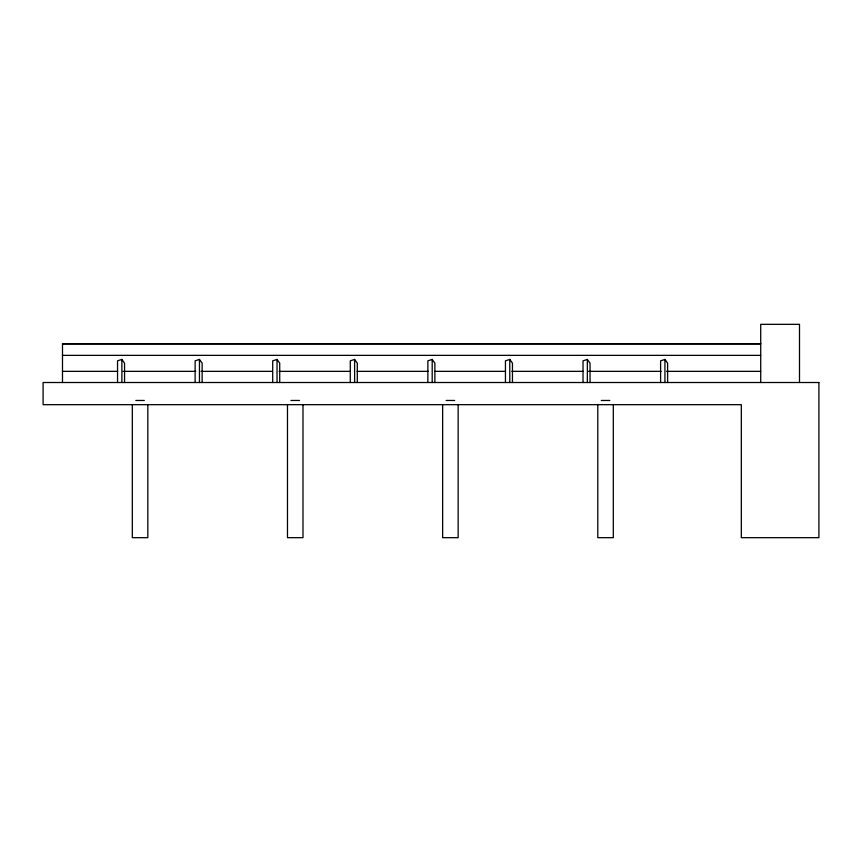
<?xml version="1.0" encoding="UTF-8"?>
<svg xmlns="http://www.w3.org/2000/svg" width="862" height="862" viewBox="0 0 862 862"><rect width="100%" height="100%" fill="white"/><g stroke="black" fill="none" stroke-linecap="round" stroke-linejoin="round"><path stroke-width="1.29" d="M124.559 382.512L124.559 363.15L121.876 359.432L117.544 360.833L117.544 382.512M202.139 382.512L202.139 363.15L199.456 359.432L195.124 360.833L195.124 382.512M279.719 382.512L279.719 363.15L277.036 359.432L272.704 360.833L272.704 382.512M357.299 382.512L357.299 363.15L354.616 359.432L350.284 360.833L350.284 382.512M434.879 382.512L434.879 363.15L432.196 359.432L427.864 360.833L427.864 382.512M512.459 382.512L512.459 363.15L509.776 359.432L505.444 360.833L505.444 382.512M590.039 382.512L590.039 363.15L587.356 359.432L583.024 360.833L583.024 382.512M667.619 382.512L667.619 363.15L664.936 359.432L660.604 360.833L660.604 382.512M760.715 343.722L62.495 343.722L62.495 382.512M62.495 343.916L760.715 343.916M62.495 355.359L760.715 355.359M62.495 371.35L117.652 371.35M123.029 371.35L195.685 371.35M201.061 371.35L272.36 371.35M279.094 371.35L350.392 371.35M357.116 371.35L428.425 371.35M435.148 371.35L505.1 371.35M511.834 371.35L583.132 371.35M588.509 371.35L661.165 371.35M666.541 371.35L760.715 371.35M135.83 400.464L144.32 400.464M290.99 400.464L299.48 400.464M446.15 400.464L454.64 400.464M601.31 400.464L609.8 400.464M799.505 382.512L799.505 324.327L760.715 324.327L760.715 382.512M664.936 359.476L664.936 382.512M613.313 404.504L613.313 537.672L597.797 537.672L597.797 404.504M587.356 359.476L587.356 382.512M509.776 359.476L509.776 382.512M458.153 404.504L458.153 537.672L442.637 537.672L442.637 404.504M432.196 359.476L432.196 382.512M354.616 359.476L354.616 382.512M302.993 404.504L302.993 537.672L287.477 537.672L287.477 404.504M277.036 359.476L277.036 382.512M199.456 359.476L199.456 382.512M147.833 404.504L147.833 537.672L132.317 537.672L132.317 404.504M121.876 359.476L121.876 382.512M818.9 382.512L43.1 382.512L43.1 404.677L741.32 404.677L741.32 537.672L818.9 537.672L818.9 382.512"/></g></svg>
